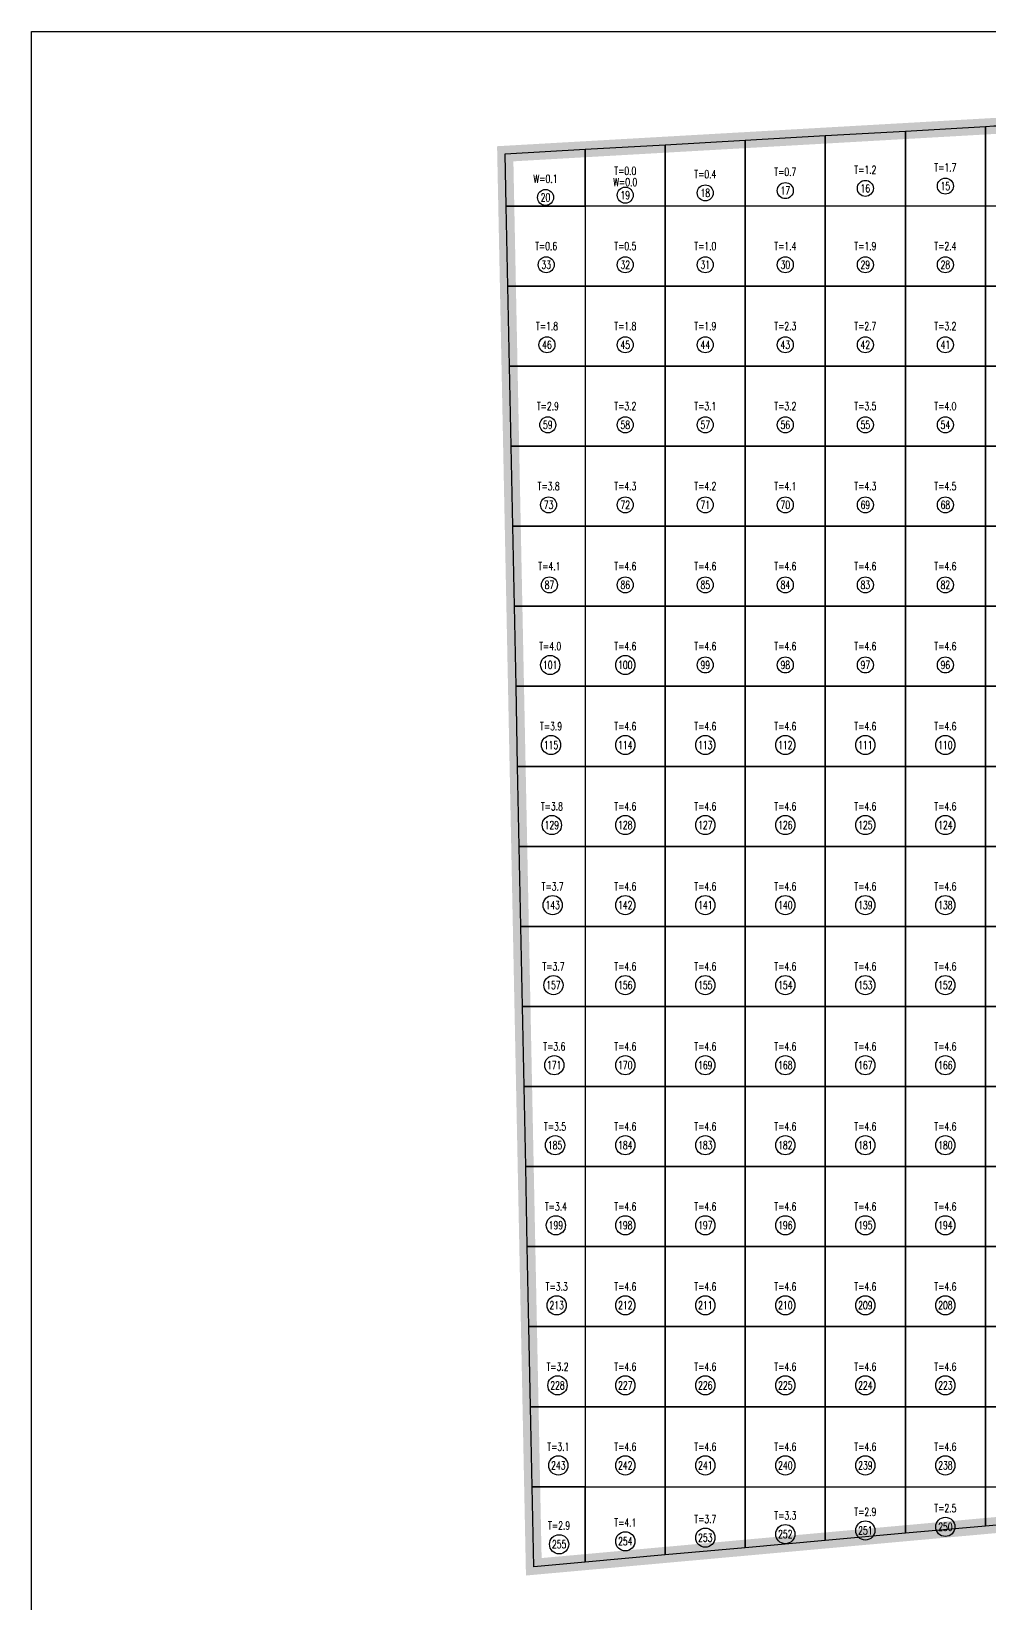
# Model space of a CAD drawing. Extents: x 4283 to 40403, y 1134 to 1764.
# Drawn here: x 10243.5 to 10303.3, y 1575.9 to 1674.1 of the extents above; entities that cross this region are included whole.
import ezdxf
from ezdxf.enums import TextEntityAlignment as Align

# ---------------------------------------------------------------- set-up
doc = ezdxf.new("R2010")
doc.units = 0
for name, color, linetype in [('tdz_10-4方格网', 2, 'Continuous'), ('tdz_10-4方格网计算', 7, 'Continuous'), ('tdz_土方计算图', 7, 'Continuous'), ('tdz_格田', 6, 'Continuous')]:
    doc.layers.add(name, color=color, linetype=linetype)
doc.styles.add('GLandNum', font='txt_____.ttf', dxfattribs={"width": 0.7, "height": 0.5})

msp = doc.modelspace()

# ---------------------------------------------------------------- linework, layer by layer
at = {"layer": 'tdz_10-4方格网', "linetype": 'Continuous'}
for points in [[(10293.064, 1667.588, 3394.148), (10293.064, 1663.186, 3394.133), (10288.064, 1663.186, 3394.152), (10288.064, 1667.303, 3394.163)], [(10298.064, 1667.872, 3394.132), (10298.064, 1663.186, 3394.114), (10293.064, 1663.186, 3394.133), (10293.064, 1667.588, 3394.148)], [(10303.064, 1668.156, 3394.117), (10303.064, 1663.186, 3394.095), (10298.064, 1663.186, 3394.114), (10298.064, 1667.872, 3394.132)], [(10303.588, 1668.186, 3394.115), (10308.064, 1668.186, 3394.102), (10308.064, 1663.186, 3394.076), (10303.064, 1663.186, 3394.095), (10303.064, 1668.156, 3394.117)], [(10278.064, 1666.735, 3394.194), (10278.064, 1663.186, 3394.19), (10273.13, 1663.186, 3394.179), (10273.064, 1666.451, 3394.21)], [(10283.064, 1667.019, 3394.179), (10283.064, 1663.186, 3394.171), (10278.064, 1663.186, 3394.19), (10278.064, 1666.735, 3394.194)], [(10288.064, 1667.303, 3394.163), (10288.064, 1663.186, 3394.152), (10283.064, 1663.186, 3394.171), (10283.064, 1667.019, 3394.179)], [(10273.13, 1663.186, 3394.179), (10278.064, 1663.186, 3394.19), (10278.064, 1658.186, 3394.135), (10273.231, 1658.186, 3394.132)], [(10278.064, 1663.186, 3394.19), (10278.064, 1658.186, 3394.135), (10283.064, 1658.186, 3394.139), (10283.064, 1663.186, 3394.171)], [(10283.064, 1663.186, 3394.171), (10283.064, 1658.186, 3394.139), (10288.064, 1658.186, 3394.12), (10288.064, 1663.186, 3394.152)], [(10288.064, 1663.186, 3394.152), (10288.064, 1658.186, 3394.12), (10293.064, 1658.186, 3394.101), (10293.064, 1663.186, 3394.133)], [(10293.064, 1663.186, 3394.133), (10293.064, 1658.186, 3394.101), (10298.064, 1658.186, 3394.082), (10298.064, 1663.186, 3394.114)], [(10298.064, 1663.186, 3394.114), (10298.064, 1658.186, 3394.082), (10303.064, 1658.186, 3394.063), (10303.064, 1663.186, 3394.095)], [(10303.064, 1663.186, 3394.095), (10303.064, 1658.186, 3394.063), (10308.064, 1658.186, 3394.044), (10308.064, 1663.186, 3394.076)], [(10273.231, 1658.186, 3394.132), (10278.064, 1658.186, 3394.135), (10278.064, 1653.186, 3394.084), (10273.332, 1653.186, 3394.084)], [(10278.064, 1658.186, 3394.135), (10278.064, 1653.186, 3394.084), (10283.064, 1653.186, 3394.085), (10283.064, 1658.186, 3394.139)], [(10283.064, 1658.186, 3394.139), (10283.064, 1653.186, 3394.085), (10288.064, 1653.186, 3394.087), (10288.064, 1658.186, 3394.12)], [(10288.064, 1658.186, 3394.12), (10288.064, 1653.186, 3394.087), (10293.064, 1653.186, 3394.068), (10293.064, 1658.186, 3394.101)], [(10293.064, 1658.186, 3394.101), (10293.064, 1653.186, 3394.068), (10298.064, 1653.186, 3394.05), (10298.064, 1658.186, 3394.082)], [(10298.064, 1658.186, 3394.082), (10298.064, 1653.186, 3394.05), (10303.064, 1653.186, 3394.031), (10303.064, 1658.186, 3394.063)], [(10303.064, 1658.186, 3394.063), (10303.064, 1653.186, 3394.031), (10308.064, 1653.186, 3394.012), (10308.064, 1658.186, 3394.044)], [(10273.332, 1653.186, 3394.084), (10278.064, 1653.186, 3394.084), (10278.064, 1648.186, 3394.032), (10273.433, 1648.186, 3394.037)], [(10278.064, 1653.186, 3394.084), (10278.064, 1648.186, 3394.032), (10283.064, 1648.186, 3394.021), (10283.064, 1653.186, 3394.085)], [(10283.064, 1653.186, 3394.085), (10283.064, 1648.186, 3394.021), (10288.064, 1648.186, 3394.041), (10288.064, 1653.186, 3394.087)], [(10288.064, 1653.186, 3394.087), (10288.064, 1648.186, 3394.041), (10293.064, 1648.186, 3394.036), (10293.064, 1653.186, 3394.068)], [(10293.064, 1653.186, 3394.068), (10293.064, 1648.186, 3394.036), (10298.064, 1648.186, 3394.017), (10298.064, 1653.186, 3394.05)], [(10298.064, 1653.186, 3394.05), (10298.064, 1648.186, 3394.017), (10303.064, 1648.186, 3394.003), (10303.064, 1653.186, 3394.031)], [(10303.064, 1653.186, 3394.031), (10303.064, 1648.186, 3394.003), (10308.064, 1648.186, 3394.004), (10308.064, 1653.186, 3394.012)], [(10273.433, 1648.186, 3394.037), (10278.064, 1648.186, 3394.032), (10278.064, 1643.186, 3394), (10273.535, 1643.186, 3394)], [(10278.064, 1648.186, 3394.032), (10278.064, 1643.186, 3394), (10283.064, 1643.186, 3394), (10283.064, 1648.186, 3394.021)], [(10283.064, 1648.186, 3394.021), (10283.064, 1643.186, 3394), (10288.064, 1643.186, 3394), (10288.064, 1648.186, 3394.041)], [(10288.064, 1648.186, 3394.041), (10288.064, 1643.186, 3394), (10293.064, 1643.186, 3394), (10293.064, 1648.186, 3394.036)], [(10293.064, 1648.186, 3394.036), (10293.064, 1643.186, 3394), (10298.064, 1643.186, 3394.001), (10298.064, 1648.186, 3394.017)], [(10298.064, 1648.186, 3394.017), (10298.064, 1643.186, 3394.001), (10303.064, 1643.186, 3394.001), (10303.064, 1648.186, 3394.003)], [(10303.064, 1648.186, 3394.003), (10303.064, 1643.186, 3394.001), (10308.064, 1643.186, 3394.002), (10308.064, 1648.186, 3394.004)], [(10273.535, 1643.186, 3394), (10278.064, 1643.186, 3394), (10278.064, 1638.186, 3394), (10273.636, 1638.186, 3394)], [(10278.064, 1643.186, 3394), (10278.064, 1638.186, 3394), (10283.064, 1638.186, 3394), (10283.064, 1643.186, 3394)], [(10283.064, 1643.186, 3394), (10283.064, 1638.186, 3394), (10288.064, 1638.186, 3394), (10288.064, 1643.186, 3394)], [(10288.064, 1643.186, 3394), (10288.064, 1638.186, 3394), (10293.064, 1638.186, 3394), (10293.064, 1643.186, 3394)], [(10293.064, 1643.186, 3394), (10293.064, 1638.186, 3394), (10298.064, 1638.186, 3394), (10298.064, 1643.186, 3394.001)], [(10298.064, 1643.186, 3394.001), (10298.064, 1638.186, 3394), (10303.064, 1638.186, 3394), (10303.064, 1643.186, 3394.001)], [(10303.064, 1643.186, 3394.001), (10303.064, 1638.186, 3394), (10308.064, 1638.186, 3394), (10308.064, 1643.186, 3394.002)], [(10273.636, 1638.186, 3394), (10278.064, 1638.186, 3394), (10278.064, 1633.186, 3394), (10273.737, 1633.186, 3394)], [(10278.064, 1638.186, 3394), (10278.064, 1633.186, 3394), (10283.064, 1633.186, 3394), (10283.064, 1638.186, 3394)], [(10283.064, 1638.186, 3394), (10283.064, 1633.186, 3394), (10288.064, 1633.186, 3394), (10288.064, 1638.186, 3394)], [(10288.064, 1638.186, 3394), (10288.064, 1633.186, 3394), (10293.064, 1633.186, 3394), (10293.064, 1638.186, 3394)], [(10293.064, 1638.186, 3394), (10293.064, 1633.186, 3394), (10298.064, 1633.186, 3394), (10298.064, 1638.186, 3394)], [(10298.064, 1638.186, 3394), (10298.064, 1633.186, 3394), (10303.064, 1633.186, 3394), (10303.064, 1638.186, 3394)], [(10303.064, 1638.186, 3394), (10303.064, 1633.186, 3394), (10308.064, 1633.186, 3394), (10308.064, 1638.186, 3394)], [(10273.737, 1633.186, 3394), (10278.064, 1633.186, 3394), (10278.064, 1628.186, 3394), (10273.838, 1628.186, 3394)], [(10278.064, 1633.186, 3394), (10278.064, 1628.186, 3394), (10283.064, 1628.186, 3394), (10283.064, 1633.186, 3394)], [(10283.064, 1633.186, 3394), (10283.064, 1628.186, 3394), (10288.064, 1628.186, 3394), (10288.064, 1633.186, 3394)], [(10288.064, 1633.186, 3394), (10288.064, 1628.186, 3394), (10293.064, 1628.186, 3394), (10293.064, 1633.186, 3394)], [(10293.064, 1633.186, 3394), (10293.064, 1628.186, 3394), (10298.064, 1628.186, 3394), (10298.064, 1633.186, 3394)], [(10298.064, 1633.186, 3394), (10298.064, 1628.186, 3394), (10303.064, 1628.186, 3394), (10303.064, 1633.186, 3394)], [(10303.064, 1633.186, 3394), (10303.064, 1628.186, 3394), (10308.064, 1628.186, 3394), (10308.064, 1633.186, 3394)], [(10273.838, 1628.186, 3394), (10278.064, 1628.186, 3394), (10278.064, 1623.186, 3394), (10273.939, 1623.186, 3394)], [(10278.064, 1628.186, 3394), (10278.064, 1623.186, 3394), (10283.064, 1623.186, 3394), (10283.064, 1628.186, 3394)], [(10283.064, 1628.186, 3394), (10283.064, 1623.186, 3394), (10288.064, 1623.186, 3394), (10288.064, 1628.186, 3394)], [(10288.064, 1628.186, 3394), (10288.064, 1623.186, 3394), (10293.064, 1623.186, 3394), (10293.064, 1628.186, 3394)], [(10293.064, 1628.186, 3394), (10293.064, 1623.186, 3394), (10298.064, 1623.186, 3394), (10298.064, 1628.186, 3394)], [(10298.064, 1628.186, 3394), (10298.064, 1623.186, 3394), (10303.064, 1623.186, 3394), (10303.064, 1628.186, 3394)], [(10303.064, 1628.186, 3394), (10303.064, 1623.186, 3394), (10308.064, 1623.186, 3394), (10308.064, 1628.186, 3394)], [(10273.939, 1623.186, 3394), (10278.064, 1623.186, 3394), (10278.064, 1618.186, 3394), (10274.04, 1618.186, 3394)], [(10278.064, 1623.186, 3394), (10278.064, 1618.186, 3394), (10283.064, 1618.186, 3394), (10283.064, 1623.186, 3394)], [(10283.064, 1623.186, 3394), (10283.064, 1618.186, 3394), (10288.064, 1618.186, 3394), (10288.064, 1623.186, 3394)], [(10288.064, 1623.186, 3394), (10288.064, 1618.186, 3394), (10293.064, 1618.186, 3394), (10293.064, 1623.186, 3394)], [(10293.064, 1623.186, 3394), (10293.064, 1618.186, 3394), (10298.064, 1618.186, 3394), (10298.064, 1623.186, 3394)], [(10298.064, 1623.186, 3394), (10298.064, 1618.186, 3394), (10303.064, 1618.186, 3394), (10303.064, 1623.186, 3394)], [(10303.064, 1623.186, 3394), (10303.064, 1618.186, 3394), (10308.064, 1618.186, 3394), (10308.064, 1623.186, 3394)], [(10274.04, 1618.186, 3394), (10278.064, 1618.186, 3394), (10278.064, 1613.186, 3394), (10274.141, 1613.186, 3394)], [(10278.064, 1618.186, 3394), (10278.064, 1613.186, 3394), (10283.064, 1613.186, 3394), (10283.064, 1618.186, 3394)], [(10283.064, 1618.186, 3394), (10283.064, 1613.186, 3394), (10288.064, 1613.186, 3394), (10288.064, 1618.186, 3394)], [(10288.064, 1618.186, 3394), (10288.064, 1613.186, 3394), (10293.064, 1613.186, 3394), (10293.064, 1618.186, 3394)], [(10293.064, 1618.186, 3394), (10293.064, 1613.186, 3394), (10298.064, 1613.186, 3394), (10298.064, 1618.186, 3394)], [(10298.064, 1618.186, 3394), (10298.064, 1613.186, 3394), (10303.064, 1613.186, 3394), (10303.064, 1618.186, 3394)], [(10303.064, 1618.186, 3394), (10303.064, 1613.186, 3394), (10308.064, 1613.186, 3394), (10308.064, 1618.186, 3394)], [(10274.141, 1613.186, 3394), (10278.064, 1613.186, 3394), (10278.064, 1608.186, 3394), (10274.242, 1608.186, 3394)], [(10278.064, 1613.186, 3394), (10278.064, 1608.186, 3394), (10283.064, 1608.186, 3394), (10283.064, 1613.186, 3394)], [(10283.064, 1613.186, 3394), (10283.064, 1608.186, 3394), (10288.064, 1608.186, 3394), (10288.064, 1613.186, 3394)], [(10288.064, 1613.186, 3394), (10288.064, 1608.186, 3394), (10293.064, 1608.186, 3394), (10293.064, 1613.186, 3394)], [(10293.064, 1613.186, 3394), (10293.064, 1608.186, 3394), (10298.064, 1608.186, 3394), (10298.064, 1613.186, 3394)], [(10298.064, 1613.186, 3394), (10298.064, 1608.186, 3394), (10303.064, 1608.186, 3394), (10303.064, 1613.186, 3394)], [(10303.064, 1613.186, 3394), (10303.064, 1608.186, 3394), (10308.064, 1608.186, 3394), (10308.064, 1613.186, 3394)], [(10274.242, 1608.186, 3394), (10278.064, 1608.186, 3394), (10278.064, 1603.186, 3394), (10274.343, 1603.186, 3394)], [(10278.064, 1608.186, 3394), (10278.064, 1603.186, 3394), (10283.064, 1603.186, 3394), (10283.064, 1608.186, 3394)], [(10283.064, 1608.186, 3394), (10283.064, 1603.186, 3394), (10288.064, 1603.186, 3394), (10288.064, 1608.186, 3394)], [(10288.064, 1608.186, 3394), (10288.064, 1603.186, 3394), (10293.064, 1603.186, 3394), (10293.064, 1608.186, 3394)], [(10293.064, 1608.186, 3394), (10293.064, 1603.186, 3394), (10298.064, 1603.186, 3394), (10298.064, 1608.186, 3394)], [(10298.064, 1608.186, 3394), (10298.064, 1603.186, 3394), (10303.064, 1603.186, 3394), (10303.064, 1608.186, 3394)], [(10303.064, 1608.186, 3394), (10303.064, 1603.186, 3394), (10308.064, 1603.186, 3394), (10308.064, 1608.186, 3394)], [(10274.343, 1603.186, 3394), (10278.064, 1603.186, 3394), (10278.064, 1598.186, 3394), (10274.444, 1598.186, 3394)], [(10278.064, 1603.186, 3394), (10278.064, 1598.186, 3394), (10283.064, 1598.186, 3394), (10283.064, 1603.186, 3394)], [(10283.064, 1603.186, 3394), (10283.064, 1598.186, 3394), (10288.064, 1598.186, 3394), (10288.064, 1603.186, 3394)], [(10288.064, 1603.186, 3394), (10288.064, 1598.186, 3394), (10293.064, 1598.186, 3394), (10293.064, 1603.186, 3394)], [(10293.064, 1603.186, 3394), (10293.064, 1598.186, 3394), (10298.064, 1598.186, 3394), (10298.064, 1603.186, 3394)], [(10298.064, 1603.186, 3394), (10298.064, 1598.186, 3394), (10303.064, 1598.186, 3394), (10303.064, 1603.186, 3394)], [(10303.064, 1603.186, 3394), (10303.064, 1598.186, 3394), (10308.064, 1598.186, 3394), (10308.064, 1603.186, 3394)], [(10274.444, 1598.186, 3394), (10278.064, 1598.186, 3394), (10278.064, 1593.186, 3394), (10274.545, 1593.186, 3394)], [(10278.064, 1598.186, 3394), (10278.064, 1593.186, 3394), (10283.064, 1593.186, 3394), (10283.064, 1598.186, 3394)], [(10283.064, 1598.186, 3394), (10283.064, 1593.186, 3394), (10288.064, 1593.186, 3394), (10288.064, 1598.186, 3394)], [(10288.064, 1598.186, 3394), (10288.064, 1593.186, 3394), (10293.064, 1593.186, 3394), (10293.064, 1598.186, 3394)], [(10293.064, 1598.186, 3394), (10293.064, 1593.186, 3394), (10298.064, 1593.186, 3394), (10298.064, 1598.186, 3394)], [(10298.064, 1598.186, 3394), (10298.064, 1593.186, 3394), (10303.064, 1593.186, 3394), (10303.064, 1598.186, 3394)], [(10303.064, 1598.186, 3394), (10303.064, 1593.186, 3394), (10308.064, 1593.186, 3394), (10308.064, 1598.186, 3394)], [(10274.545, 1593.186, 3394), (10278.064, 1593.186, 3394), (10278.064, 1588.186, 3394), (10274.646, 1588.186, 3394)], [(10278.064, 1593.186, 3394), (10278.064, 1588.186, 3394), (10283.064, 1588.186, 3394), (10283.064, 1593.186, 3394)], [(10283.064, 1593.186, 3394), (10283.064, 1588.186, 3394), (10288.064, 1588.186, 3394), (10288.064, 1593.186, 3394)], [(10288.064, 1593.186, 3394), (10288.064, 1588.186, 3394), (10293.064, 1588.186, 3394), (10293.064, 1593.186, 3394)], [(10293.064, 1593.186, 3394), (10293.064, 1588.186, 3394), (10298.064, 1588.186, 3394), (10298.064, 1593.186, 3394)], [(10298.064, 1593.186, 3394), (10298.064, 1588.186, 3394), (10303.064, 1588.186, 3394), (10303.064, 1593.186, 3394)], [(10303.064, 1593.186, 3394), (10303.064, 1588.186, 3394), (10308.064, 1588.186, 3394), (10308.064, 1593.186, 3394)], [(10274.646, 1588.186, 3394), (10278.064, 1588.186, 3394), (10278.064, 1583.186, 3394), (10274.747, 1583.186, 3394)], [(10278.064, 1588.186, 3394), (10278.064, 1583.186, 3394), (10283.064, 1583.186, 3394), (10283.064, 1588.186, 3394)], [(10283.064, 1588.186, 3394), (10283.064, 1583.186, 3394), (10288.064, 1583.186, 3394), (10288.064, 1588.186, 3394)], [(10288.064, 1588.186, 3394), (10288.064, 1583.186, 3394), (10293.064, 1583.186, 3394), (10293.064, 1588.186, 3394)], [(10293.064, 1588.186, 3394), (10293.064, 1583.186, 3394), (10298.064, 1583.186, 3394), (10298.064, 1588.186, 3394)], [(10298.064, 1588.186, 3394), (10298.064, 1583.186, 3394), (10303.064, 1583.186, 3394), (10303.064, 1588.186, 3394)], [(10303.064, 1588.186, 3394), (10303.064, 1583.186, 3394), (10308.064, 1583.186, 3394), (10308.064, 1588.186, 3394)], [(10274.747, 1583.186, 3394), (10278.064, 1583.186, 3394), (10278.064, 1578.476, 3394), (10274.848, 1578.186, 3394)], [(10278.064, 1578.476, 3394), (10278.064, 1583.186, 3394), (10283.064, 1583.186, 3394), (10283.064, 1578.927, 3394)], [(10283.064, 1578.927, 3394), (10283.064, 1583.186, 3394), (10288.064, 1583.186, 3394), (10288.064, 1579.378, 3394)], [(10288.064, 1579.378, 3394), (10288.064, 1583.186, 3394), (10293.064, 1583.186, 3394), (10293.064, 1579.829, 3394)], [(10293.064, 1579.829, 3394), (10293.064, 1583.186, 3394), (10298.064, 1583.186, 3394), (10298.064, 1580.281, 3394)], [(10298.064, 1580.281, 3394), (10298.064, 1583.186, 3394), (10303.064, 1583.186, 3394), (10303.064, 1580.732, 3394)], [(10303.064, 1580.732, 3394), (10303.064, 1583.186, 3394), (10308.064, 1583.186, 3394), (10308.064, 1581.183, 3394)]]:
    msp.add_polyline3d(points, close=True, dxfattribs=at)
at = {"layer": 'tdz_10-4方格网计算', "color": 7, "linetype": 'Continuous'}
for centre, radius in [((10290.564, 1664.149), 0.5), ((10295.564, 1664.291), 0.5), ((10300.564, 1664.433), 0.5), ((10275.581, 1663.723), 0.5), ((10280.564, 1663.865), 0.5), ((10285.564, 1664.007), 0.5), ((10275.622, 1659.519), 0.5), ((10280.564, 1659.519), 0.5), ((10285.564, 1659.519), 0.5), ((10290.564, 1659.519), 0.5), ((10295.564, 1659.519), 0.5), ((10300.564, 1659.519), 0.5), ((10275.673, 1654.519), 0.5), ((10280.564, 1654.519), 0.5), ((10285.564, 1654.519), 0.5), ((10290.564, 1654.519), 0.5), ((10295.564, 1654.519), 0.5), ((10300.564, 1654.519), 0.5), ((10275.724, 1649.519), 0.5), ((10280.564, 1649.519), 0.5), ((10285.564, 1649.519), 0.5), ((10290.564, 1649.519), 0.5), ((10295.564, 1649.519), 0.5), ((10300.564, 1649.519), 0.5), ((10275.774, 1644.519), 0.5), ((10280.564, 1644.519), 0.5), ((10285.564, 1644.519), 0.5), ((10290.564, 1644.519), 0.5), ((10295.564, 1644.519), 0.5), ((10300.564, 1644.519), 0.5), ((10275.825, 1639.519), 0.5), ((10280.564, 1639.519), 0.5), ((10285.564, 1639.519), 0.5), ((10290.564, 1639.519), 0.5), ((10295.564, 1639.519), 0.5), ((10300.564, 1639.519), 0.5), ((10275.875, 1634.519), 0.6), ((10280.564, 1634.519), 0.6), ((10285.564, 1634.519), 0.5), ((10290.564, 1634.519), 0.5), ((10295.564, 1634.519), 0.5), ((10300.564, 1634.519), 0.5), ((10275.926, 1629.519), 0.6), ((10280.564, 1629.519), 0.6), ((10285.564, 1629.519), 0.6), ((10290.564, 1629.519), 0.6), ((10295.564, 1629.519), 0.6), ((10300.564, 1629.519), 0.6), ((10275.976, 1624.519), 0.6), ((10280.564, 1624.519), 0.6), ((10285.564, 1624.519), 0.6), ((10290.564, 1624.519), 0.6), ((10295.564, 1624.519), 0.6), ((10300.564, 1624.519), 0.6), ((10276.027, 1619.519), 0.6), ((10280.564, 1619.519), 0.6), ((10285.564, 1619.519), 0.6), ((10290.564, 1619.519), 0.6), ((10295.564, 1619.519), 0.6), ((10300.564, 1619.519), 0.6), ((10276.077, 1614.519), 0.6), ((10280.564, 1614.519), 0.6), ((10285.564, 1614.519), 0.6), ((10290.564, 1614.519), 0.6), ((10295.564, 1614.519), 0.6), ((10300.564, 1614.519), 0.6), ((10276.128, 1609.519), 0.6), ((10280.564, 1609.519), 0.6), ((10285.564, 1609.519), 0.6), ((10290.564, 1609.519), 0.6), ((10295.564, 1609.519), 0.6), ((10300.564, 1609.519), 0.6), ((10276.178, 1604.519), 0.6), ((10280.564, 1604.519), 0.6), ((10285.564, 1604.519), 0.6), ((10290.564, 1604.519), 0.6), ((10295.564, 1604.519), 0.6), ((10300.564, 1604.519), 0.6), ((10276.229, 1599.519), 0.6), ((10280.564, 1599.519), 0.6), ((10285.564, 1599.519), 0.6), ((10290.564, 1599.519), 0.6), ((10295.564, 1599.519), 0.6), ((10300.564, 1599.519), 0.6), ((10276.279, 1594.519), 0.6), ((10280.564, 1594.519), 0.6), ((10285.564, 1594.519), 0.6), ((10290.564, 1594.519), 0.6), ((10295.564, 1594.519), 0.6), ((10300.564, 1594.519), 0.6), ((10276.33, 1589.519), 0.6), ((10280.564, 1589.519), 0.6), ((10285.564, 1589.519), 0.6), ((10290.564, 1589.519), 0.6), ((10295.564, 1589.519), 0.6), ((10300.564, 1589.519), 0.6), ((10276.381, 1584.519), 0.6), ((10280.564, 1584.519), 0.6), ((10285.564, 1584.519), 0.6), ((10290.564, 1584.519), 0.6), ((10295.564, 1584.519), 0.6), ((10300.564, 1584.519), 0.6), ((10300.564, 1580.679), 0.6), ((10276.431, 1579.592), 0.6), ((10280.564, 1579.777), 0.6), ((10285.564, 1580.003), 0.6), ((10290.564, 1580.228), 0.6), ((10295.564, 1580.454), 0.6)]:
    msp.add_circle(centre, radius, dxfattribs=at)
at = {"layer": 'tdz_土方计算图', "linetype": 'Continuous'}
for points in [[(10243.46, 1674.092), (10373.46, 1674.092)], [(10243.46, 1514.092), (10243.46, 1514.092), (10243.46, 1674.092), (10243.46, 1674.092)]]:
    msp.add_lwpolyline(points, dxfattribs=at)
at = {"layer": 'tdz_格田', "linetype": 'Continuous', "lineweight": 60, "const_width": 1}
msp.add_lwpolyline([(10274.848, 1578.186), (10273.064, 1666.451), (10335.481, 1669.999), (10343.856, 1584.412), (10274.848, 1578.186)], close=True, dxfattribs=at)

# ---------------------------------------------------------------- texts
at = {"layer": 'tdz_10-4方格网计算', "color": 2, "linetype": 'Continuous', "style": 'GLandNum', "width": 0.7}
for s, p in [('T=0.0', (10280.564, 1665.381)), ('T=0.7', (10290.564, 1665.316)), ('T=1.2', (10295.564, 1665.458)), ('T=1.7', (10300.564, 1665.6)), ('T=0.4', (10285.564, 1665.174)), ('T=0.6', (10275.622, 1660.686)), ('T=0.5', (10280.564, 1660.686)), ('T=1.0', (10285.564, 1660.686)), ('T=1.4', (10290.564, 1660.686)), ('T=1.9', (10295.564, 1660.686)), ('T=2.4', (10300.564, 1660.686)), ('T=1.8', (10275.673, 1655.686)), ('T=1.8', (10280.564, 1655.686)), ('T=1.9', (10285.564, 1655.686)), ('T=2.3', (10290.564, 1655.686)), ('T=2.7', (10295.564, 1655.686)), ('T=3.2', (10300.564, 1655.686)), ('T=2.9', (10275.724, 1650.686)), ('T=3.2', (10280.564, 1650.686)), ('T=3.1', (10285.564, 1650.686)), ('T=3.2', (10290.564, 1650.686)), ('T=3.5', (10295.564, 1650.686)), ('T=4.0', (10300.564, 1650.686)), ('T=3.8', (10275.774, 1645.686)), ('T=4.3', (10280.564, 1645.686)), ('T=4.2', (10285.564, 1645.686)), ('T=4.1', (10290.564, 1645.686)), ('T=4.3', (10295.564, 1645.686)), ('T=4.5', (10300.564, 1645.686)), ('T=4.1', (10275.825, 1640.686)), ('T=4.6', (10280.564, 1640.686)), ('T=4.6', (10285.564, 1640.686)), ('T=4.6', (10290.564, 1640.686)), ('T=4.6', (10295.564, 1640.686)), ('T=4.6', (10300.564, 1640.686)), ('T=4.0', (10275.875, 1635.686)), ('T=4.6', (10280.564, 1635.686)), ('T=4.6', (10285.564, 1635.686)), ('T=4.6', (10290.564, 1635.686)), ('T=4.6', (10295.564, 1635.686)), ('T=4.6', (10300.564, 1635.686)), ('T=3.9', (10275.926, 1630.686)), ('T=4.6', (10280.564, 1630.686)), ('T=4.6', (10285.564, 1630.686)), ('T=4.6', (10290.564, 1630.686)), ('T=4.6', (10295.564, 1630.686)), ('T=4.6', (10300.564, 1630.686)), ('T=3.8', (10275.976, 1625.686)), ('T=4.6', (10280.564, 1625.686)), ('T=4.6', (10285.564, 1625.686)), ('T=4.6', (10290.564, 1625.686)), ('T=4.6', (10295.564, 1625.686)), ('T=4.6', (10300.564, 1625.686)), ('T=3.7', (10276.027, 1620.686)), ('T=4.6', (10280.564, 1620.686)), ('T=4.6', (10285.564, 1620.686)), ('T=4.6', (10290.564, 1620.686)), ('T=4.6', (10295.564, 1620.686)), ('T=4.6', (10300.564, 1620.686)), ('T=3.7', (10276.077, 1615.686)), ('T=4.6', (10280.564, 1615.686)), ('T=4.6', (10285.564, 1615.686)), ('T=4.6', (10290.564, 1615.686)), ('T=4.6', (10295.564, 1615.686)), ('T=4.6', (10300.564, 1615.686)), ('T=3.6', (10276.128, 1610.686)), ('T=4.6', (10280.564, 1610.686)), ('T=4.6', (10285.564, 1610.686)), ('T=4.6', (10290.564, 1610.686)), ('T=4.6', (10295.564, 1610.686)), ('T=4.6', (10300.564, 1610.686)), ('T=3.5', (10276.178, 1605.686)), ('T=4.6', (10280.564, 1605.686)), ('T=4.6', (10285.564, 1605.686)), ('T=4.6', (10290.564, 1605.686)), ('T=4.6', (10295.564, 1605.686)), ('T=4.6', (10300.564, 1605.686)), ('T=3.4', (10276.229, 1600.686)), ('T=4.6', (10280.564, 1600.686)), ('T=4.6', (10285.564, 1600.686)), ('T=4.6', (10290.564, 1600.686)), ('T=4.6', (10295.564, 1600.686)), ('T=4.6', (10300.564, 1600.686)), ('T=3.3', (10276.279, 1595.686)), ('T=4.6', (10280.564, 1595.686)), ('T=4.6', (10285.564, 1595.686)), ('T=4.6', (10290.564, 1595.686)), ('T=4.6', (10295.564, 1595.686)), ('T=4.6', (10300.564, 1595.686)), ('T=3.2', (10276.33, 1590.686)), ('T=4.6', (10280.564, 1590.686)), ('T=4.6', (10285.564, 1590.686)), ('T=4.6', (10290.564, 1590.686)), ('T=4.6', (10295.564, 1590.686)), ('T=4.6', (10300.564, 1590.686)), ('T=3.1', (10276.381, 1585.686)), ('T=4.6', (10280.564, 1585.686)), ('T=4.6', (10285.564, 1585.686)), ('T=4.6', (10290.564, 1585.686)), ('T=4.6', (10295.564, 1585.686)), ('T=4.6', (10300.564, 1585.686)), ('T=2.5', (10300.564, 1581.846)), ('T=4.1', (10280.564, 1580.944)), ('T=3.7', (10285.564, 1581.169)), ('T=3.3', (10290.564, 1581.395)), ('T=2.9', (10295.564, 1581.62)), ('T=2.9', (10276.431, 1580.758))]:
    msp.add_text(s, height=0.5, dxfattribs=at).set_placement(p, align=Align.MIDDLE_CENTER)
at = {"layer": 'tdz_10-4方格网计算', "color": 173, "linetype": 'Continuous', "style": 'GLandNum', "width": 0.7}
for s, p in [('W=0.1', (10275.581, 1664.889)), ('W=0.0', (10280.564, 1664.681))]:
    msp.add_text(s, height=0.5, dxfattribs=at).set_placement(p, align=Align.MIDDLE_CENTER)
at = {"layer": 'tdz_10-4方格网计算', "color": 7, "linetype": 'Continuous', "style": 'GLandNum', "width": 0.7}
for s, p in [('15', (10300.564, 1664.433)), ('20', (10275.581, 1663.723)), ('19', (10280.564, 1663.865)), ('18', (10285.564, 1664.007)), ('17', (10290.564, 1664.149)), ('16', (10295.564, 1664.291)), ('33', (10275.622, 1659.519)), ('32', (10280.564, 1659.519)), ('31', (10285.564, 1659.519)), ('30', (10290.564, 1659.519)), ('29', (10295.564, 1659.519)), ('28', (10300.564, 1659.519)), ('46', (10275.673, 1654.519)), ('45', (10280.564, 1654.519)), ('44', (10285.564, 1654.519)), ('43', (10290.564, 1654.519)), ('42', (10295.564, 1654.519)), ('41', (10300.564, 1654.519)), ('59', (10275.724, 1649.519)), ('58', (10280.564, 1649.519)), ('57', (10285.564, 1649.519)), ('56', (10290.564, 1649.519)), ('55', (10295.564, 1649.519)), ('54', (10300.564, 1649.519)), ('73', (10275.774, 1644.519)), ('72', (10280.564, 1644.519)), ('71', (10285.564, 1644.519)), ('70', (10290.564, 1644.519)), ('69', (10295.564, 1644.519)), ('68', (10300.564, 1644.519)), ('87', (10275.825, 1639.519)), ('86', (10280.564, 1639.519)), ('85', (10285.564, 1639.519)), ('84', (10290.564, 1639.519)), ('83', (10295.564, 1639.519)), ('82', (10300.564, 1639.519)), ('101', (10275.875, 1634.519)), ('100', (10280.564, 1634.519)), ('99', (10285.564, 1634.519)), ('98', (10290.564, 1634.519)), ('97', (10295.564, 1634.519)), ('96', (10300.564, 1634.519)), ('115', (10275.926, 1629.519)), ('114', (10280.564, 1629.519)), ('113', (10285.564, 1629.519)), ('112', (10290.564, 1629.519)), ('111', (10295.564, 1629.519)), ('110', (10300.564, 1629.519)), ('129', (10275.976, 1624.519)), ('128', (10280.564, 1624.519)), ('127', (10285.564, 1624.519)), ('126', (10290.564, 1624.519)), ('125', (10295.564, 1624.519)), ('124', (10300.564, 1624.519)), ('143', (10276.027, 1619.519)), ('142', (10280.564, 1619.519)), ('141', (10285.564, 1619.519)), ('140', (10290.564, 1619.519)), ('139', (10295.564, 1619.519)), ('138', (10300.564, 1619.519)), ('157', (10276.077, 1614.519)), ('156', (10280.564, 1614.519)), ('155', (10285.564, 1614.519)), ('154', (10290.564, 1614.519)), ('153', (10295.564, 1614.519)), ('152', (10300.564, 1614.519)), ('171', (10276.128, 1609.519)), ('170', (10280.564, 1609.519)), ('169', (10285.564, 1609.519)), ('168', (10290.564, 1609.519)), ('167', (10295.564, 1609.519)), ('166', (10300.564, 1609.519)), ('185', (10276.178, 1604.519)), ('184', (10280.564, 1604.519)), ('183', (10285.564, 1604.519)), ('182', (10290.564, 1604.519)), ('181', (10295.564, 1604.519)), ('180', (10300.564, 1604.519)), ('199', (10276.229, 1599.519)), ('198', (10280.564, 1599.519)), ('197', (10285.564, 1599.519)), ('196', (10290.564, 1599.519)), ('195', (10295.564, 1599.519)), ('194', (10300.564, 1599.519)), ('213', (10276.279, 1594.519)), ('212', (10280.564, 1594.519)), ('211', (10285.564, 1594.519)), ('210', (10290.564, 1594.519)), ('209', (10295.564, 1594.519)), ('208', (10300.564, 1594.519)), ('228', (10276.33, 1589.519)), ('227', (10280.564, 1589.519)), ('226', (10285.564, 1589.519)), ('225', (10290.564, 1589.519)), ('224', (10295.564, 1589.519)), ('223', (10300.564, 1589.519)), ('243', (10276.381, 1584.519)), ('242', (10280.564, 1584.519)), ('241', (10285.564, 1584.519)), ('240', (10290.564, 1584.519)), ('239', (10295.564, 1584.519)), ('238', (10300.564, 1584.519)), ('253', (10285.564, 1580.003)), ('252', (10290.564, 1580.228)), ('251', (10295.564, 1580.454)), ('250', (10300.564, 1580.679)), ('255', (10276.431, 1579.592)), ('254', (10280.564, 1579.777))]:
    msp.add_text(s, height=0.5, dxfattribs=at).set_placement(p, align=Align.MIDDLE_CENTER)

doc.saveas('drawing.dxf')
